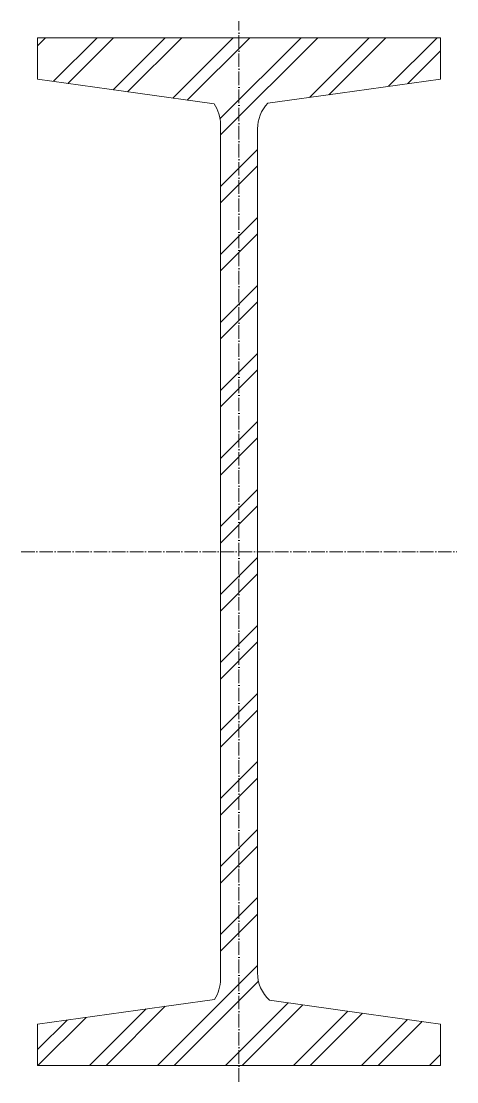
# Model space of a CAD drawing. Header units: metres. Extents: x -80 to 81, y -155 to 237.
import ezdxf

# ---------------------------------------------------------------- set-up
doc = ezdxf.new("R2010")
doc.units = ezdxf.units.M
doc.linetypes.add('MV_hartlijn_staal', pattern=[6.6, 5, -0.8, 0, -0.8])
doc.layers.add('A-DETL-GENF', color=92, linetype='Continuous', lineweight=18)

# ---------------------------------------------------------------- blocks, each defined once
blk = doc.blocks.new('28 Staalprofielen NP-profiel - NP 38-4448314-00_0 Basismaterialen')
at = {"layer": 'A-DETL-GENF', "lineweight": 13}
h = blk.add_hatch(dxfattribs=at)
h.set_pattern_fill('FP_486', color=256, style=0, pattern_type=2)
h.set_pattern_definition([(225, (1079.778, -1207.974), (12.57236, -12.57236), []), (225, (1079.778, -1227.024), (12.57236, -12.57236), [])])
h.paths.add_polyline_path([(74.5, 230.68), (-74.5, 230.68), (-74.5, 215.38), (-9.18, 206.23), (-7.9, 203.86), (-7.12, 201.28), (-6.85, 198.59), (-6.85, -117.35), (-7.11, -119.98), (-7.86, -122.52), (-9.09, -124.86), (-74.5, -134.02), (-74.5, -149.32), (74.5, -149.32), (74.5, -134.02), (11.28, -125.16), (9.4, -123.04), (8.01, -120.59), (7.14, -117.89), (6.85, -115.08), (6.85, 196.97), (7.29, 200.42), (8.58, 203.64), (10.64, 206.44), (74.5, 215.38)])
at = {"layer": 'A-DETL-GENF', "linetype": 'MV_hartlijn_staal', "lineweight": 13}
for p, q in [((0, -155.32), (0, 236.77)), ((-80.5, 40.66), (80.5, 40.66))]:
    blk.add_line(p, q, dxfattribs=at)
at = {"layer": 'A-DETL-GENF'}
for p, q in [((74.5, 230.68), (-74.5, 230.68)), ((-74.5, 230.68), (-74.5, 215.38)), ((74.5, 230.68), (-74.5, 230.68)), ((-74.5, 230.68), (-74.5, 215.38)), ((74.5, 215.38), (74.5, 230.68)), ((74.5, 230.68), (74.5, 215.38)), ((-74.5, 215.38), (-37.38, 210.18)), ((-74.5, 215.38), (-37.38, 210.18)), ((37.38, 210.18), (74.5, 215.38)), ((74.5, 215.38), (37.38, 210.18)), ((-37.38, 210.18), (-9.18, 206.23)), ((-37.38, 210.18), (-9.18, 206.23)), ((10.64, 206.44), (37.38, 210.18)), ((37.38, 210.18), (10.64, 206.44)), ((-6.85, 198.59), (-6.85, -117.35)), ((-6.85, -117.35), (-6.85, 198.59)), ((6.85, -115.08), (6.85, 196.97)), ((6.85, -115.08), (6.85, 196.97)), ((-9.09, -124.86), (-37.38, -128.82)), ((-37.38, -128.82), (-9.09, -124.86)), ((37.38, -128.82), (11.28, -125.16)), ((37.38, -128.82), (11.28, -125.16)), ((-37.38, -128.82), (-74.5, -134.02)), ((-74.5, -134.02), (-37.38, -128.82)), ((74.5, -134.02), (37.38, -128.82)), ((74.5, -134.02), (37.38, -128.82)), ((-74.5, -134.02), (-74.5, -149.32)), ((-74.5, -149.32), (-74.5, -134.02)), ((74.5, -149.32), (74.5, -134.02)), ((74.5, -149.32), (74.5, -134.02)), ((-74.5, -149.32), (74.5, -149.32)), ((74.5, -149.32), (-74.5, -149.32))]:
    blk.add_line(p, q, dxfattribs=at)
for centre, start, end in [((-20.55, 198.59), 0, 33.9135), ((-20.55, 198.59), 360, 33.9135), ((20.55, 196.97), 136.3036, 180), ((20.55, 196.97), 136.3036, 180), ((-20.55, -117.35), 326.7502, 0), ((-20.55, -117.35), 326.7502, 0), ((20.55, -115.08), 180, 227.3919), ((20.55, -115.08), 180, 227.3919)]:
    blk.add_arc(centre, 13.7, start, end, dxfattribs=at)

msp = doc.modelspace()

# ---------------------------------------------------------------- block references
msp.add_blockref('28 Staalprofielen NP-profiel - NP 38-4448314-00_0 Basismaterialen', (0, 0))

doc.saveas('drawing.dxf')
